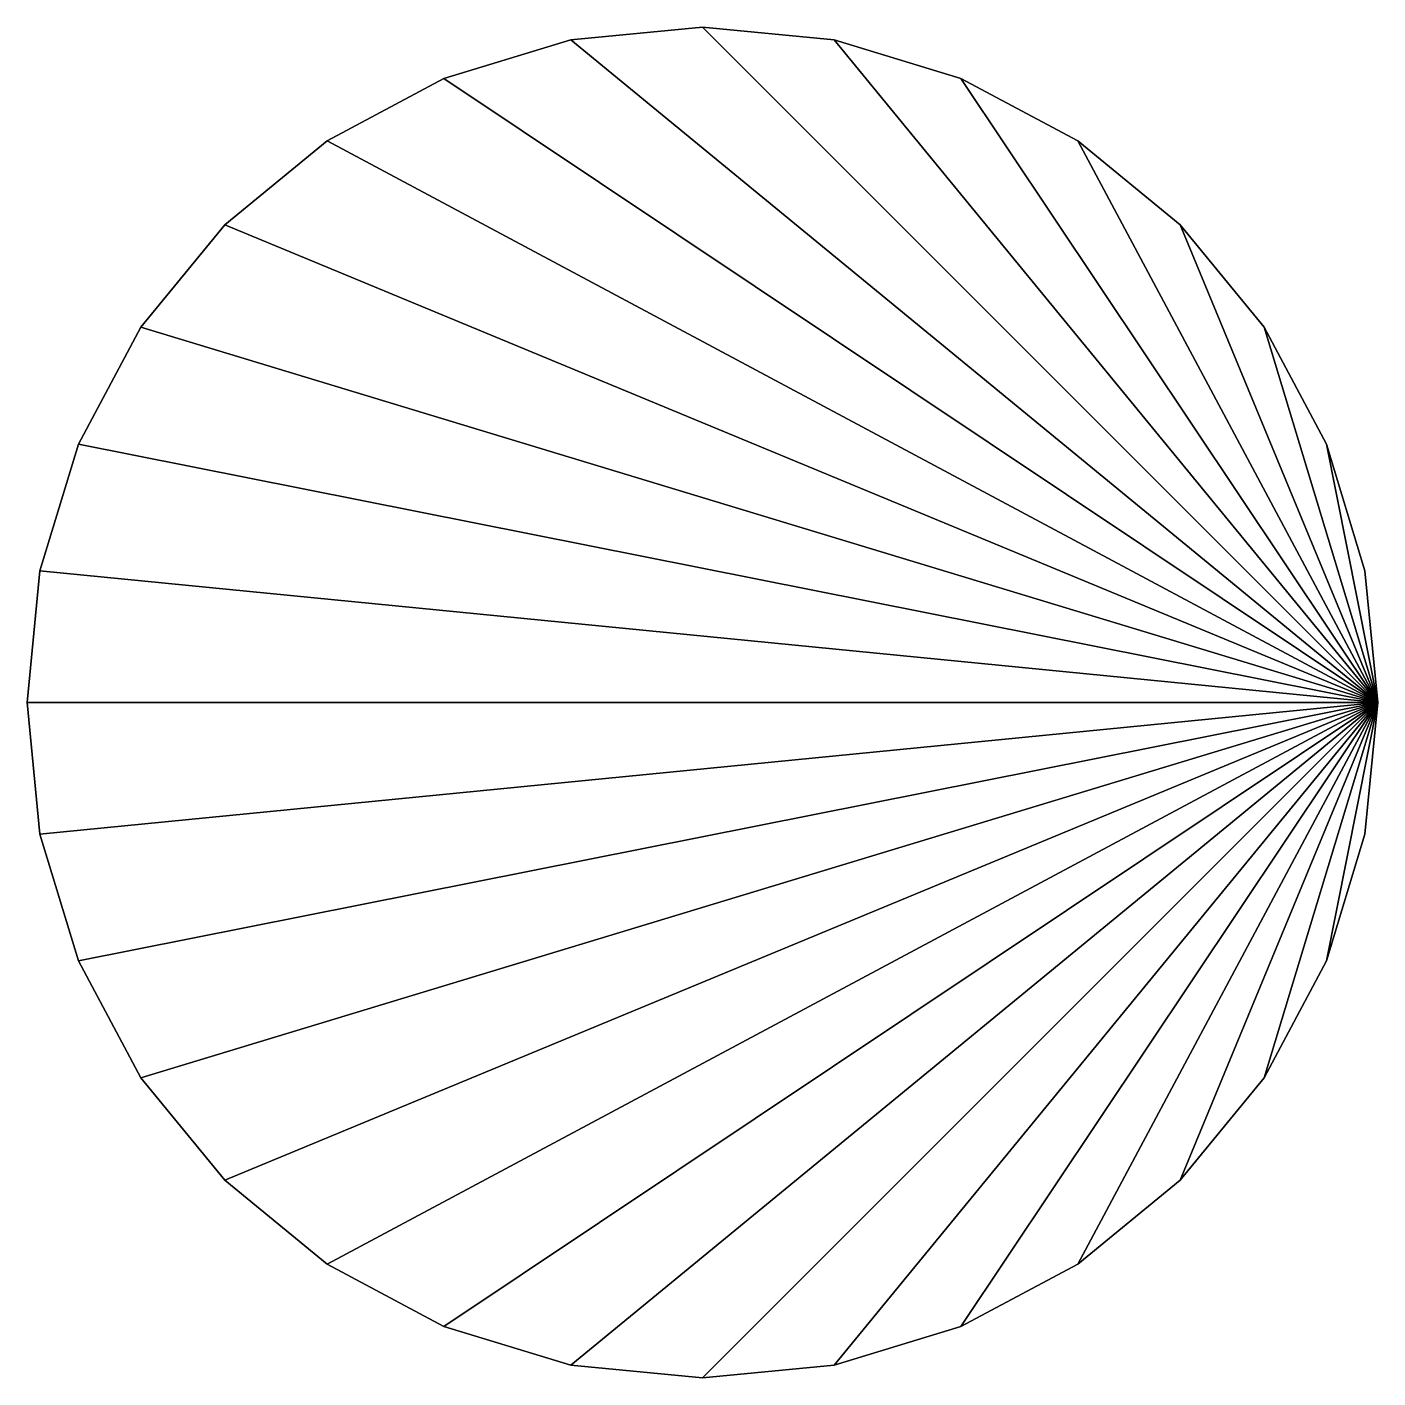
# Model space of a CAD drawing. Header units: metres. Extents: x -116.8 to -20.8, y 38.2 to 78.6.
# Drawn here: x -116.7668 to -116.4855, y 38.2017 to 38.483 of the extents above; entities that cross this region are included whole.
import ezdxf

# ---------------------------------------------------------------- set-up
doc = ezdxf.new("R2010")
doc.units = ezdxf.units.M

msp = doc.modelspace()

# ---------------------------------------------------------------- linework, layer by layer
for points in [[(-116.48547, 38.34235), (-116.62612, 38.483), (-116.65356, 38.4803)], [(-116.48547, 38.34235, 10), (-116.62612, 38.483, 10), (-116.65356, 38.4803, 10)], [(-116.62612, 38.483), (-116.65356, 38.4803), (-116.65356, 38.4803, 10), (-116.62612, 38.483, 10)], [(-116.48547, 38.34235), (-116.59868, 38.4803), (-116.62612, 38.483)], [(-116.48547, 38.34235, 10), (-116.59868, 38.4803, 10), (-116.62612, 38.483, 10)], [(-116.59868, 38.4803), (-116.62612, 38.483), (-116.62612, 38.483, 10), (-116.59868, 38.4803, 10)], [(-116.48547, 38.34235), (-116.65356, 38.4803), (-116.67995, 38.47229)], [(-116.48547, 38.34235, 10), (-116.65356, 38.4803, 10), (-116.67995, 38.47229, 10)], [(-116.65356, 38.4803), (-116.67995, 38.47229), (-116.67995, 38.47229, 10), (-116.65356, 38.4803, 10)], [(-116.48547, 38.34235), (-116.5723, 38.47229), (-116.59868, 38.4803)], [(-116.48547, 38.34235, 10), (-116.5723, 38.47229, 10), (-116.59868, 38.4803, 10)], [(-116.5723, 38.47229), (-116.59868, 38.4803), (-116.59868, 38.4803, 10), (-116.5723, 38.47229, 10)], [(-116.48547, 38.34235), (-116.67995, 38.47229), (-116.70426, 38.4593)], [(-116.48547, 38.34235, 10), (-116.67995, 38.47229, 10), (-116.70426, 38.4593, 10)], [(-116.67995, 38.47229), (-116.70426, 38.4593), (-116.70426, 38.4593, 10), (-116.67995, 38.47229, 10)], [(-116.48547, 38.34235), (-116.54798, 38.4593), (-116.5723, 38.47229)], [(-116.48547, 38.34235, 10), (-116.54798, 38.4593, 10), (-116.5723, 38.47229, 10)], [(-116.54798, 38.4593), (-116.5723, 38.47229), (-116.5723, 38.47229, 10), (-116.54798, 38.4593, 10)], [(-116.48547, 38.34235), (-116.70426, 38.4593), (-116.72558, 38.4418)], [(-116.48547, 38.34235, 10), (-116.70426, 38.4593, 10), (-116.72558, 38.4418, 10)], [(-116.70426, 38.4593), (-116.72558, 38.4418), (-116.72558, 38.4418, 10), (-116.70426, 38.4593, 10)], [(-116.48547, 38.34235), (-116.52667, 38.4418), (-116.54798, 38.4593)], [(-116.48547, 38.34235, 10), (-116.52667, 38.4418, 10), (-116.54798, 38.4593, 10)], [(-116.52667, 38.4418), (-116.54798, 38.4593), (-116.54798, 38.4593, 10), (-116.52667, 38.4418, 10)], [(-116.48547, 38.34235), (-116.72558, 38.4418), (-116.74307, 38.42049)], [(-116.48547, 38.34235, 10), (-116.72558, 38.4418, 10), (-116.74307, 38.42049, 10)], [(-116.72558, 38.4418), (-116.74307, 38.42049), (-116.74307, 38.42049, 10), (-116.72558, 38.4418, 10)], [(-116.48547, 38.34235), (-116.50918, 38.42049), (-116.52667, 38.4418)], [(-116.48547, 38.34235, 10), (-116.50918, 38.42049, 10), (-116.52667, 38.4418, 10)], [(-116.50918, 38.42049), (-116.52667, 38.4418), (-116.52667, 38.4418, 10), (-116.50918, 38.42049, 10)], [(-116.48547, 38.34235), (-116.74307, 38.42049), (-116.75607, 38.39617)], [(-116.48547, 38.34235, 10), (-116.74307, 38.42049, 10), (-116.75607, 38.39617, 10)], [(-116.74307, 38.42049), (-116.75607, 38.39617), (-116.75607, 38.39617, 10), (-116.74307, 38.42049, 10)], [(-116.48547, 38.34235), (-116.49618, 38.39617), (-116.50918, 38.42049)], [(-116.48547, 38.34235, 10), (-116.49618, 38.39617, 10), (-116.50918, 38.42049, 10)], [(-116.49618, 38.39617), (-116.50918, 38.42049), (-116.50918, 38.42049, 10), (-116.49618, 38.39617, 10)], [(-116.48547, 38.34235), (-116.75607, 38.39617), (-116.76407, 38.36979)], [(-116.48547, 38.34235, 10), (-116.75607, 38.39617, 10), (-116.76407, 38.36979, 10)], [(-116.75607, 38.39617), (-116.76407, 38.36979), (-116.76407, 38.36979, 10), (-116.75607, 38.39617, 10)], [(-116.48547, 38.34235), (-116.48818, 38.36979), (-116.49618, 38.39617)], [(-116.48547, 38.34235, 10), (-116.48818, 38.36979, 10), (-116.49618, 38.39617, 10)], [(-116.48818, 38.36979), (-116.49618, 38.39617), (-116.49618, 38.39617, 10), (-116.48818, 38.36979, 10)], [(-116.48547, 38.34235), (-116.76407, 38.36979), (-116.76677, 38.34235)], [(-116.48547, 38.34235, 10), (-116.76407, 38.36979, 10), (-116.76677, 38.34235, 10)], [(-116.76407, 38.36979), (-116.76677, 38.34235), (-116.76677, 38.34235, 10), (-116.76407, 38.36979, 10)], [(-116.48547, 38.34235), (-116.48818, 38.36979), (-116.48818, 38.36979, 10), (-116.48547, 38.34235, 10)], [(-116.48547, 38.34235), (-116.76677, 38.34235), (-116.76407, 38.31491)], [(-116.48547, 38.34235, 10), (-116.76677, 38.34235, 10), (-116.76407, 38.31491, 10)], [(-116.76677, 38.34235), (-116.76407, 38.31491), (-116.76407, 38.31491, 10), (-116.76677, 38.34235, 10)], [(-116.48547, 38.34235), (-116.76407, 38.31491), (-116.75607, 38.28853)], [(-116.48547, 38.34235, 10), (-116.76407, 38.31491, 10), (-116.75607, 38.28853, 10)], [(-116.48547, 38.34235), (-116.75607, 38.28853), (-116.74307, 38.26421)], [(-116.48547, 38.34235, 10), (-116.75607, 38.28853, 10), (-116.74307, 38.26421, 10)], [(-116.48547, 38.34235), (-116.74307, 38.26421), (-116.72558, 38.2429)], [(-116.48547, 38.34235, 10), (-116.74307, 38.26421, 10), (-116.72558, 38.2429, 10)], [(-116.48547, 38.34235), (-116.72558, 38.2429), (-116.70426, 38.2254)], [(-116.48547, 38.34235, 10), (-116.72558, 38.2429, 10), (-116.70426, 38.2254, 10)], [(-116.48547, 38.34235), (-116.70426, 38.2254), (-116.67995, 38.21241)], [(-116.48547, 38.34235, 10), (-116.70426, 38.2254, 10), (-116.67995, 38.21241, 10)], [(-116.48547, 38.34235), (-116.67995, 38.21241), (-116.65356, 38.2044)], [(-116.48547, 38.34235, 10), (-116.67995, 38.21241, 10), (-116.65356, 38.2044, 10)], [(-116.48547, 38.34235), (-116.65356, 38.2044), (-116.62612, 38.2017)], [(-116.48547, 38.34235, 10), (-116.65356, 38.2044, 10), (-116.62612, 38.2017, 10)], [(-116.48547, 38.34235), (-116.62612, 38.2017), (-116.59868, 38.2044)], [(-116.48547, 38.34235, 10), (-116.62612, 38.2017, 10), (-116.59868, 38.2044, 10)], [(-116.48547, 38.34235), (-116.59868, 38.2044), (-116.5723, 38.21241)], [(-116.48547, 38.34235, 10), (-116.59868, 38.2044, 10), (-116.5723, 38.21241, 10)], [(-116.48547, 38.34235), (-116.5723, 38.21241), (-116.54798, 38.2254)], [(-116.48547, 38.34235, 10), (-116.5723, 38.21241, 10), (-116.54798, 38.2254, 10)], [(-116.48547, 38.34235), (-116.54798, 38.2254), (-116.52667, 38.2429)], [(-116.48547, 38.34235, 10), (-116.54798, 38.2254, 10), (-116.52667, 38.2429, 10)], [(-116.48547, 38.34235), (-116.52667, 38.2429), (-116.50918, 38.26421)], [(-116.48547, 38.34235, 10), (-116.52667, 38.2429, 10), (-116.50918, 38.26421, 10)], [(-116.48547, 38.34235), (-116.50918, 38.26421), (-116.49618, 38.28853)], [(-116.48547, 38.34235, 10), (-116.50918, 38.26421, 10), (-116.49618, 38.28853, 10)], [(-116.48547, 38.34235), (-116.49618, 38.28853), (-116.48818, 38.31491)], [(-116.48547, 38.34235, 10), (-116.49618, 38.28853, 10), (-116.48818, 38.31491, 10)], [(-116.48818, 38.31491), (-116.48547, 38.34235), (-116.48547, 38.34235, 10), (-116.48818, 38.31491, 10)], [(-116.76407, 38.31491), (-116.75607, 38.28853), (-116.75607, 38.28853, 10), (-116.76407, 38.31491, 10)], [(-116.49618, 38.28853), (-116.48818, 38.31491), (-116.48818, 38.31491, 10), (-116.49618, 38.28853, 10)], [(-116.75607, 38.28853), (-116.74307, 38.26421), (-116.74307, 38.26421, 10), (-116.75607, 38.28853, 10)], [(-116.50918, 38.26421), (-116.49618, 38.28853), (-116.49618, 38.28853, 10), (-116.50918, 38.26421, 10)], [(-116.74307, 38.26421), (-116.72558, 38.2429), (-116.72558, 38.2429, 10), (-116.74307, 38.26421, 10)], [(-116.52667, 38.2429), (-116.50918, 38.26421), (-116.50918, 38.26421, 10), (-116.52667, 38.2429, 10)], [(-116.72558, 38.2429), (-116.70426, 38.2254), (-116.70426, 38.2254, 10), (-116.72558, 38.2429, 10)], [(-116.54798, 38.2254), (-116.52667, 38.2429), (-116.52667, 38.2429, 10), (-116.54798, 38.2254, 10)], [(-116.70426, 38.2254), (-116.67995, 38.21241), (-116.67995, 38.21241, 10), (-116.70426, 38.2254, 10)], [(-116.5723, 38.21241), (-116.54798, 38.2254), (-116.54798, 38.2254, 10), (-116.5723, 38.21241, 10)], [(-116.67995, 38.21241), (-116.65356, 38.2044), (-116.65356, 38.2044, 10), (-116.67995, 38.21241, 10)], [(-116.59868, 38.2044), (-116.5723, 38.21241), (-116.5723, 38.21241, 10), (-116.59868, 38.2044, 10)], [(-116.65356, 38.2044), (-116.62612, 38.2017), (-116.62612, 38.2017, 10), (-116.65356, 38.2044, 10)], [(-116.62612, 38.2017), (-116.59868, 38.2044), (-116.59868, 38.2044, 10), (-116.62612, 38.2017, 10)]]:
    msp.add_3dface(points)

doc.saveas('drawing.dxf')
